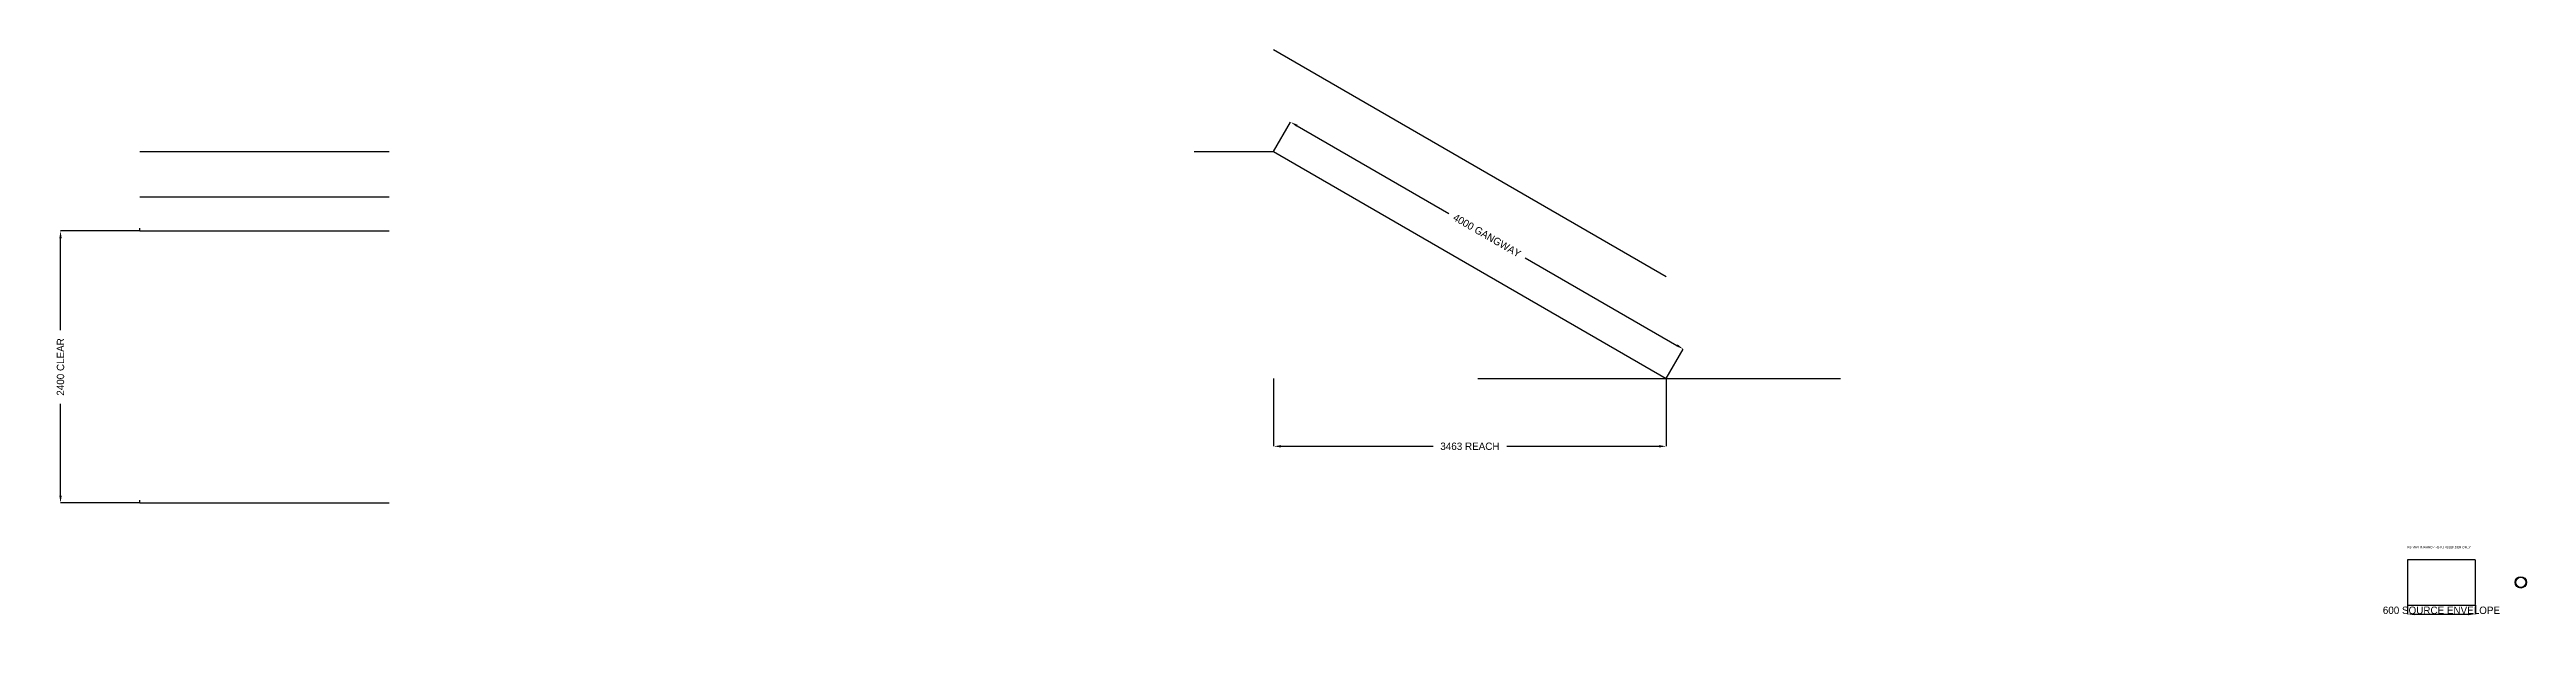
# Model space of a CAD drawing. Header units: millimetres. Extents: x 3200 to 51050, y -4040 to 24900.
# Drawn here: x 29203 to 51050, y -198 to 4900 of the extents above; entities that cross this region are included whole.
import ezdxf

# ---------------------------------------------------------------- set-up
doc = ezdxf.new("R2010")
doc.units = ezdxf.units.MM
for name, color, linetype in [('ACCESS', 3, 'Continuous'), ('DIMENSIONS', 7, 'Continuous'), ('FINISH', 4, 'Continuous')]:
    doc.layers.add(name, color=color, linetype=linetype)
doc.dimstyles.get("Standard").update_dxf_attribs({"dimtxt": 2.5, "dimasz": 2.5, "dimexe": 1.25, "dimexo": 0.625, "dimtad": 1, "dimcen": 2.5, "dimazin": 3, "dimtfac": 1, "dimtmove": 0, "dimatfit": 3})

# ---------------------------------------------------------------- blocks, each defined once
blk = doc.blocks.new('_CLOSEDFILLED')
at = {"color": 0, "linetype": 'BYBLOCK'}
blk.add_solid([(-1, 0.16), (0, 0), (-1, -0.16)], dxfattribs=at)
blk = doc.blocks.new('*D4')
for p, q in [((30000, 3300), (29300, 3300)), ((29300, 2425), (29300, 3235)), ((29300, 965), (29300, 1775)), ((30000, 900), (29300, 900))]:
    blk.add_line(p, q)
at = {"layer": 'Defpoints'}
for p in [(30000, 3300), (29300, 900), (30000, 900)]:
    blk.add_point(p, dxfattribs=at)
at = {"layer": 'DIMENSIONS', "xscale": 65, "yscale": 65}
for p, rotation in [((29300, 3300), 90), ((29300, 900), 270)]:
    blk.add_blockref('_CLOSEDFILLED', p, dxfattribs=dict(at, rotation=rotation))
at = {"layer": 'DIMENSIONS', "insert": (29300, 2100), "char_height": 65, "attachment_point": 5, "rotation": 90}
blk.add_mtext('2400 CLEAR', dxfattribs=at)
blk = doc.blocks.new('*D7')
for p, q in [((40000, 4000), (40150, 4260)), ((40206, 4227), (41544, 3454)), ((42219, 3064), (43557, 2290)), ((43463, 1998), (43613, 2258))]:
    blk.add_line(p, q)
at = {"layer": 'Defpoints'}
for p in [(40150, 4260), (40000, 4000), (43463, 1998)]:
    blk.add_point(p, dxfattribs=at)
at = {"layer": 'DIMENSIONS', "xscale": 65, "yscale": 65}
for p, rotation in [((40150, 4260), 149.96691474930805), ((43613, 2258), -30.033085250691954)]:
    blk.add_blockref('_CLOSEDFILLED', p, dxfattribs=dict(at, rotation=rotation))
at = {"layer": 'DIMENSIONS', "insert": (41882, 3259), "char_height": 65, "attachment_point": 5, "rotation": 329.9669}
blk.add_mtext('4000 GANGWAY', dxfattribs=at)
blk = doc.blocks.new('*D8')
for p, q in [((40000, 1998), (40000, 1400)), ((43463, 1998), (43463, 1400)), ((40065, 1400), (41406, 1400)), ((42056, 1400), (43398, 1400))]:
    blk.add_line(p, q)
at = {"layer": 'Defpoints'}
for p in [(40000, 1998), (43463, 1998), (40000, 1400)]:
    blk.add_point(p, dxfattribs=at)
at = {"layer": 'DIMENSIONS', "xscale": 65, "yscale": 65, "rotation": 180}
blk.add_blockref('_CLOSEDFILLED', (40000, 1400), dxfattribs=at)
at = {"layer": 'DIMENSIONS', "xscale": 65, "yscale": 65}
blk.add_blockref('_CLOSEDFILLED', (43463, 1400), dxfattribs=at)
at = {"layer": 'DIMENSIONS', "insert": (41731, 1400), "char_height": 65, "attachment_point": 5}
blk.add_mtext('3463 REACH', dxfattribs=at)
blk = doc.blocks.new('*D9')
for p, q in [((50000, 0), (50000, -80)), ((50600, 0), (50600, -80)), ((50065, -80), (50535, -80))]:
    blk.add_line(p, q)
at = {"layer": 'Defpoints'}
for p in [(50000, 0), (50600, 0), (50000, -80)]:
    blk.add_point(p, dxfattribs=at)
at = {"layer": 'DIMENSIONS', "xscale": 65, "yscale": 65, "rotation": 180}
blk.add_blockref('_CLOSEDFILLED', (50000, -80), dxfattribs=at)
at = {"layer": 'DIMENSIONS', "xscale": 65, "yscale": 65}
blk.add_blockref('_CLOSEDFILLED', (50600, -80), dxfattribs=at)
at = {"layer": 'DIMENSIONS', "insert": (50300, -46.875), "char_height": 65, "attachment_point": 5}
blk.add_mtext('600 SOURCE ENVELOPE', dxfattribs=at)

msp = doc.modelspace()

# ---------------------------------------------------------------- linework, layer by layer
at = {"layer": 'ACCESS'}
for p, q in [((40000, 4900), (43462.946, 2898)), ((30000, 4000), (32200, 4000)), ((39300, 4000), (40000, 4000)), ((40000, 4000), (43462.946, 1998)), ((30000, 3600), (32200, 3600)), ((30000, 3300), (30000, 3325)), ((30000, 3300), (32200, 3300)), ((41800, 1998), (45000, 1998)), ((30000, 900), (30000, 925)), ((30000, 900), (32200, 900))]:
    msp.add_line(p, q, dxfattribs=at)
at = {"layer": 'FINISH'}
for p, q in [((50000, 394), (50000, 6)), ((50594, 400), (50006, 400)), ((50600, 6), (50600, 394)), ((50006, 0), (50594, 0))]:
    msp.add_line(p, q, dxfattribs=at)
for radius in [50, 45]:
    msp.add_circle((51000, 200), radius, dxfattribs=at)
for centre, start, end in [((50006, 394), 90, 180), ((50594, 394), 0, 90), ((50006, 6), 180, 270), ((50594, 6), 270, 360)]:
    msp.add_arc(centre, 6, start, end, dxfattribs=at)

# ---------------------------------------------------------------- texts
msp.add_text('R6 MAX INWARD / H1-F1 / BLENDER ONLY', height=20, dxfattribs=at).set_placement((50000, 500))

# ---------------------------------------------------------------- dimensions: what is measured, and where the dimension line sits
at = {"layer": 'DIMENSIONS'}
for base, p1, p2, angle, text, picture, middle in [((40150.15, 4259.721), (40000, 4000), (43462.946, 1998), 329.9669147, '4000 GANGWAY', '*D7', (41881.623, 3258.721)), ((29300, 900), (30000, 900), (30000, 3300), 90, '2400 CLEAR', '*D4', (29300, 2100))]:
    dim = msp.add_linear_dim(base=base, p1=p1, p2=p2, angle=angle, text=text, dimstyle='Standard', override={"dimtxt": 65, "dimasz": 65}, dxfattribs=at)
    dim.commit()
    dim.dimension.update_dxf_attribs({"geometry": picture, "text_midpoint": middle})
for base, p1, p2, text, picture, middle in [((40000, 1400), (40000, 1998), (43462.946, 1998), '3463 REACH', '*D8', (41731.473, 1400)), ((50000, -80), (50000, 0), (50600, 0), '600 SOURCE ENVELOPE', '*D9', (50300, -46.875))]:
    dim = msp.add_linear_dim(base=base, p1=p1, p2=p2, text=text, dimstyle='Standard', override={"dimtxt": 65, "dimasz": 65}, dxfattribs=at)
    dim.commit()
    dim.dimension.update_dxf_attribs({"geometry": picture, "text_midpoint": middle})

doc.saveas('drawing.dxf')
